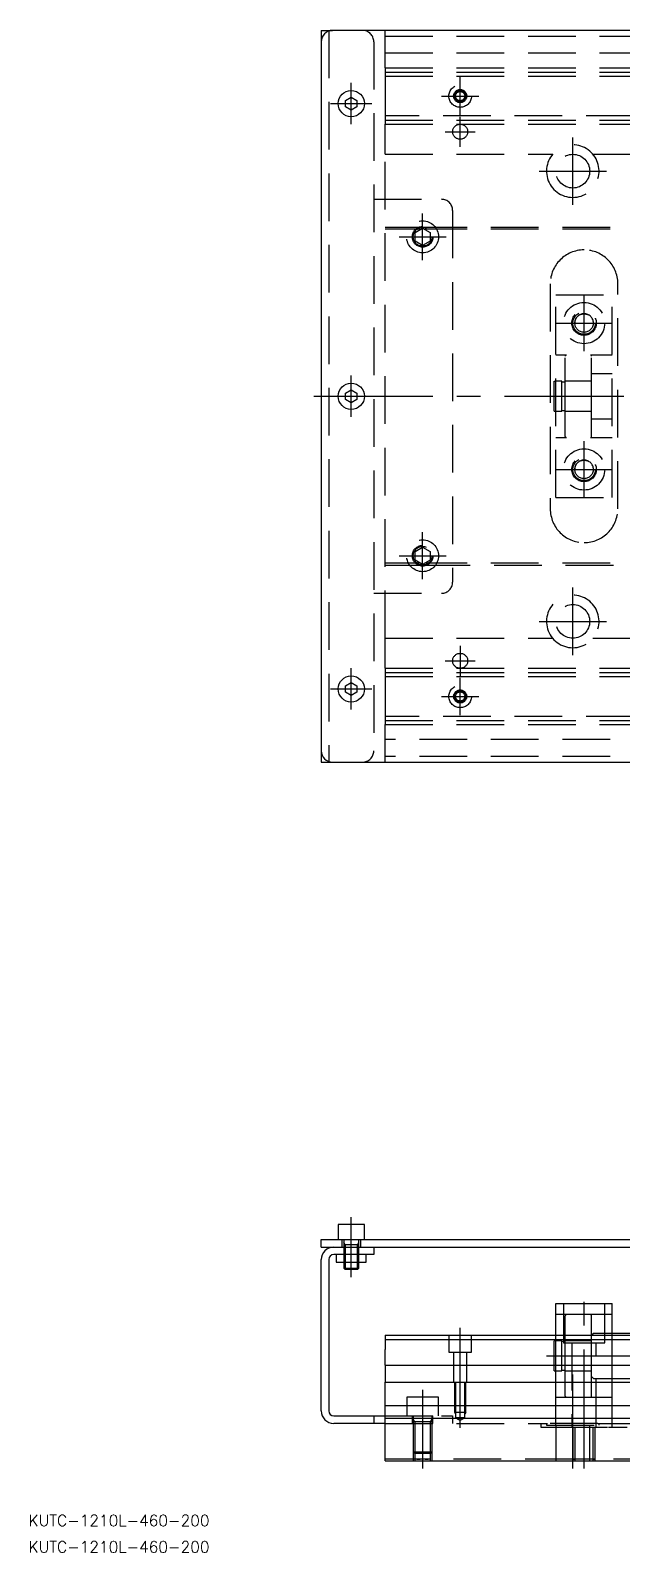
# Model space of a CAD drawing. Extents: x -94 to 709, y -24 to 396.
# Drawn here: x -94.5 to 63.2, y -24.4 to 381.2 of the extents above; entities that cross this region are included whole.
import ezdxf

# ---------------------------------------------------------------- set-up
doc = ezdxf.new("R2010")
doc.units = 0
doc.linetypes.add('CENTER', pattern=[50.8, 31.75, -6.35, 6.35, -6.35])
doc.linetypes.add('DASHED', pattern=[19.05, 12.7, -6.35])
doc.layers.get('0').update_dxf_attribs({"linetype": 'CONTINUOUS'})
doc.layers.add('CENTER', color=1, linetype='CENTER')
doc.styles.get("Standard").update_dxf_attribs({"font": 'txt.shx', "height": 3, "bigfont": 'bigfont.shx'})

msp = doc.modelspace()

# ---------------------------------------------------------------- linework, layer by layer
at = {"color": 7, "linetype": 'CONTINUOUS'}
for p, q in [((-17, 381.24), (-14, 381.24)), ((-17, 381.24), (-17, 378.24)), ((-17, 378.24), (-17, 189.24)), ((474, 381.24), (-14, 381.24)), ((-10.5, 362.6), (-9, 363.47)), ((-10.5, 360.87), (-10.5, 362.6)), ((-9, 363.47), (-7.5, 362.6)), ((-7.5, 362.6), (-7.5, 360.87)), ((-9, 360), (-10.5, 360.87)), ((-7.5, 360.87), (-9, 360)), ((-10.5, 284.6), (-9, 285.47)), ((-10.5, 282.87), (-10.5, 284.6)), ((-9, 285.47), (-7.5, 284.6)), ((-7.5, 284.6), (-7.5, 282.87)), ((-9, 282), (-10.5, 282.87)), ((-7.5, 282.87), (-9, 282)), ((-10.5, 206.6), (-9, 207.47)), ((-9, 207.47), (-7.5, 206.6)), ((-10.5, 204.87), (-10.5, 206.6)), ((-9, 204), (-10.5, 204.87)), ((-7.5, 204.87), (-9, 204)), ((-7.5, 206.6), (-7.5, 204.87)), ((-17, 189.24), (-17, 186.24)), ((-17, 186.24), (-14, 186.24)), ((-14, 186.24), (474, 186.24)), ((-12.5, 63), (-12.5, 59)), ((-5.5, 63), (-12.5, 63)), ((-5.5, 59), (-5.5, 63)), ((-17, 59), (-14, 59)), ((-17, 57), (-17, 59)), ((-17, 57), (-14, 57)), ((-14, 59), (130, 59)), ((-14, 57), (-13.67, 57)), ((-13.67, 57), (-6, 57)), ((-13.67, 57), (-6, 57)), ((-6, 57), (130, 57)), ((-3, 57), (-3, 55)), ((-17, 13.33), (-17, 53.67)), ((-15, 53.67), (-15, 13.33)), ((-6, 55), (-13.67, 55)), ((-13, 55), (-13, 53)), ((-13, 53), (-5, 53)), ((-11, 53), (-11, 51.38)), ((-7, 51.38), (-7, 53)), ((-3, 55), (-6, 55)), ((-5, 53), (-5, 55)), ((-11, 51.38), (-7, 51.38)), ((-10.62, 51), (-11, 51.38)), ((-7.38, 51), (-10.62, 51)), ((-7.38, 51), (-7, 51.38)), ((45.5, 33.5), (45.5, 42)), ((45.5, 42), (60.5, 42)), ((60.5, 33.5), (60.5, 42)), ((0, 33.5), (0, 32.38)), ((0, 33.5), (136.5, 33.5)), ((136.5, 34), (60.5, 34)), ((0, 32.38), (0, 31.09)), ((0, 32.38), (136.5, 32.38)), ((0, 31.09), (0, 29.72)), ((0, 25.51), (0, 29.72)), ((0, 25.51), (0, 21)), ((0, 25.51), (136.5, 25.5)), ((0, 14.7), (0, 21)), ((0, 21), (460, 21)), ((0, 11.3), (0, 14.7)), ((460, 14.7), (0, 14.7)), ((-13.67, 12), (-6, 12)), ((-6, 10), (-13.67, 10)), ((-6, 12), (-3, 12)), ((-3, 10), (-6, 10)), ((-3, 12), (-3, 10)), ((-3, 12), (0, 12)), ((0, 10), (-3, 10)), ((0, 0), (0, 11.3)), ((460, 11.3), (0, 11.3)), ((0, 0), (460, 0))]:
    msp.add_line(p, q, dxfattribs=at)
at = {"color": 3, "linetype": 'DASHED'}
for p, q in [((-15, 381.24), (-15, 186.24)), ((-3, 378.24), (-3, 189.24)), ((0, 371.24), (0, 381.24)), ((0, 379.74), (460, 379.74)), ((0, 375.24), (460, 375.24)), ((0, 371.24), (0, 370.11)), ((0, 371.24), (161.5, 371.24)), ((0, 370.11), (0, 357.36)), ((0, 370.11), (161.5, 370.11)), ((0, 369.04), (161.5, 369.04)), ((161.5, 358.44), (0, 358.44)), ((0, 357.36), (0, 356.24)), ((0, 357.36), (161.5, 357.36)), ((0, 348.24), (0, 356.24)), ((0, 356.24), (161.5, 356.24)), ((0, 348.24), (44.64, 348.24)), ((0, 219.24), (0, 348.24)), ((55.36, 348.24), (164.64, 348.24)), ((-3, 336.24), (15, 336.24)), ((18, 333.24), (18, 234.24)), ((10, 328.74), (0, 328.74)), ((460, 328.74), (10, 328.74)), ((9.36, 328.24), (0, 328.24)), ((8, 327.39), (10, 328.54)), ((8, 325.08), (8, 327.39)), ((10, 323.93), (8, 325.08)), ((10, 328.54), (12, 327.39)), ((12, 325.08), (10, 323.93)), ((460, 328.24), (10.64, 328.24)), ((12, 327.39), (12, 325.08)), ((44, 313.74), (44, 253.74)), ((62, 253.74), (62, 313.74)), ((45.5, 256.74), (45.5, 310.74)), ((45.5, 310.74), (60.5, 310.74)), ((60.5, 256.74), (60.5, 310.74)), ((48.3, 294.74), (45.5, 294.74)), ((48, 281.27), (48, 294.44)), ((60.5, 294.74), (54.7, 294.74)), ((55, 281.27), (55, 294.44)), ((60.5, 289.74), (55, 289.74)), ((45, 287.74), (45.5, 287.74)), ((45, 283.74), (45, 287.74)), ((47.1, 287.74), (45.5, 287.74)), ((47.1, 279.74), (47.1, 287.74)), ((48, 287.54), (47.1, 287.54)), ((48.3, 287.74), (48, 287.74)), ((55, 287.74), (48.3, 287.74)), ((55, 287.74), (48.3, 287.74)), ((45, 279.74), (45, 283.74)), ((47.1, 279.94), (48, 279.94)), ((48, 273.04), (48, 281.27)), ((55, 273.04), (55, 281.27)), ((45, 279.74), (45.5, 279.74)), ((45.5, 279.74), (47.1, 279.74)), ((48, 279.74), (48.3, 279.74)), ((48.3, 279.74), (55, 279.74)), ((48.3, 279.74), (55, 279.74)), ((55, 277.74), (60.5, 277.74)), ((45.5, 272.74), (48.3, 272.74)), ((54.7, 272.74), (60.5, 272.74)), ((45.5, 256.74), (60.5, 256.74)), ((8, 242.39), (10, 243.54)), ((10, 243.54), (12, 242.39)), ((8, 240.08), (8, 242.39)), ((10, 238.93), (8, 240.08)), ((12, 240.08), (10, 238.93)), ((12, 242.39), (12, 240.08)), ((9.36, 239.24), (0, 239.24)), ((0, 238.74), (10, 238.74)), ((10, 238.74), (460, 238.74)), ((460, 239.24), (10.64, 239.24)), ((-3, 231.24), (15, 231.24)), ((0, 211.24), (0, 219.24)), ((0, 219.24), (44.64, 219.24)), ((55.36, 219.24), (164.64, 219.24)), ((0, 211.24), (0, 210.11)), ((0, 211.24), (161.5, 211.24)), ((0, 210.11), (0, 197.36)), ((0, 210.11), (161.5, 210.11)), ((0, 209.04), (161.5, 209.04)), ((161.5, 198.44), (0, 198.44)), ((0, 197.36), (0, 196.24)), ((0, 197.36), (161.5, 197.36)), ((0, 186.24), (0, 196.24)), ((0, 196.24), (161.5, 196.24)), ((460, 192.24), (0, 192.24)), ((460, 187.74), (0, 187.74)), ((-11.5, 59), (-11.5, 57)), ((-11, 59), (-11, 57.6)), ((-10.62, 57.6), (-11, 58.26)), ((-7, 57.6), (-11, 57.6)), ((-7, 57.6), (-11, 57.6)), ((-11, 57.6), (-11, 57.59)), ((-11, 57.6), (-11, 57)), ((-11, 57.6), (-11, 57.6)), ((-9, 57.6), (-11, 57.6)), ((-11, 57), (-11, 55)), ((-11, 57), (-11, 55)), ((-10.62, 57.6), (-10.62, 57)), ((-10.62, 57), (-10.62, 55)), ((-7.38, 57.6), (-7, 58.26)), ((-7.38, 57), (-7.38, 57.6)), ((-7.38, 55), (-7.38, 57)), ((-7, 57.6), (-7, 59)), ((-7, 57.59), (-7, 57.6)), ((-7, 57.6), (-7, 57.6)), ((-7, 57), (-7, 57.6)), ((-7, 55), (-7, 57)), ((-7, 55), (-7, 57)), ((-6.5, 57), (-6.5, 59)), ((-11, 55), (-11, 53)), ((-11, 55), (-11, 53)), ((-10.62, 55), (-10.62, 53)), ((-7.38, 53), (-7.38, 55)), ((-7, 53), (-7, 55)), ((-7, 53), (-7, 55)), ((47.5, 42), (47.5, 31.5)), ((58.5, 31.5), (58.5, 42)), ((48.3, 39), (45.5, 39)), ((48, 38.41), (48, 38.7)), ((48, 33.5), (48, 38.41)), ((54.7, 39), (48.3, 39)), ((60.5, 39), (54.7, 39)), ((55, 38.41), (55, 38.7)), ((55, 33.5), (55, 38.41)), ((17, 33.5), (17, 29)), ((23, 29), (23, 33.5)), ((45.5, 21), (45.5, 33.5)), ((48, 21), (48, 33.5)), ((55.5, 34), (55, 33.5)), ((55, 21), (55, 33.5)), ((60.5, 34), (55.5, 34)), ((60.5, 21), (60.5, 33.5)), ((17, 29), (23, 29)), ((18.25, 29), (18.25, 21)), ((21.75, 21), (21.75, 29)), ((45, 24), (45, 32)), ((47.1, 32), (45, 32)), ((47.1, 24), (47.1, 32)), ((48, 31.8), (47.1, 31.8)), ((47.5, 31.5), (58.5, 31.5)), ((48.3, 32), (48, 32)), ((54.7, 32), (48.3, 32)), ((49.75, 31.5), (49.75, 9)), ((54.8, 32), (54.7, 32)), ((56.25, 9), (56.25, 31.5)), ((18.5, 21), (18.5, 15.25)), ((18.5, 21), (18.5, 15.25)), ((18.77, 21), (18.77, 15)), ((21.23, 15), (21.23, 21)), ((21.5, 15.25), (21.5, 21)), ((21.5, 15.25), (21.5, 21)), ((45, 24), (47.1, 24)), ((45.5, 14.7), (45.5, 21)), ((47.1, 24.2), (48, 24.2)), ((48, 24), (48.3, 24)), ((48, 17.3), (48, 21)), ((48.3, 24), (54.7, 24)), ((54.7, 24), (54.8, 24)), ((55, 22.5), (55.5, 22)), ((55, 17.3), (55, 21)), ((55.5, 22), (60.5, 22)), ((60.5, 22), (213, 22)), ((60.5, 14.7), (60.5, 21)), ((14.25, 17), (5.75, 17)), ((5.75, 17), (5.75, 14.7)), ((14.25, 14.7), (14.25, 17)), ((45.5, 17), (48.3, 17)), ((48.3, 17), (54.7, 17)), ((54.7, 17), (60.5, 17)), ((5.75, 14.7), (5.75, 12)), ((14.25, 12), (14.25, 14.7)), ((18.5, 15.25), (18.5, 14.7)), ((18.5, 14.7), (18.5, 13)), ((18.5, 13), (21.5, 13)), ((18.5, 13), (18.77, 12.53)), ((18.77, 15), (18.77, 13)), ((18.77, 13), (18.77, 11.5)), ((21.23, 13), (21.23, 15)), ((21.23, 11.5), (21.23, 13)), ((21.5, 13), (21.23, 12.53)), ((21.5, 14.7), (21.5, 15.25)), ((21.5, 13), (21.5, 14.7)), ((45.5, 11.3), (45.5, 14.7)), ((60.5, 11.3), (60.5, 14.7)), ((0, 12), (15, 12)), ((0, 10), (43.29, 10)), ((7.25, 12), (7.25, 10)), ((7.5, 12), (7.5, 11.3)), ((7.5, 11.3), (7.5, 10.39)), ((7.93, 10.4), (7.5, 11.15)), ((12.5, 10.4), (7.5, 10.4)), ((10, 10.4), (7.5, 10.4)), ((7.9, 10.4), (7.5, 10.4)), ((7.5, 10.4), (7.5, 10)), ((7.5, 10), (7.5, 2.4)), ((12.1, 10.4), (7.9, 10.4)), ((7.93, 10.4), (7.93, 10)), ((7.93, 10), (7.93, 2)), ((12.07, 10.4), (12.5, 11.15)), ((12.07, 10), (12.07, 10.4)), ((12.07, 2), (12.07, 10)), ((12.5, 10.4), (12.1, 10.4)), ((12.5, 11.3), (12.5, 12)), ((12.5, 10.4), (12.5, 11.3)), ((12.5, 10.39), (12.5, 10.4)), ((12.5, 10), (12.5, 10.4)), ((12.5, 10.4), (12.5, 10.4)), ((12.5, 2.4), (12.5, 10)), ((12.75, 10), (12.75, 12)), ((15, 12), (18, 12)), ((18, 12), (18, 11.3)), ((18, 11.3), (18, 10)), ((21.23, 11.5), (18.77, 11.5)), ((18.77, 11.5), (20, 10.79)), ((18.77, 11.5), (21.23, 11.5)), ((21.23, 11.5), (20, 10.79)), ((41.5, 10), (41.5, 9)), ((41.5, 9), (46.5, 9)), ((43, 10), (43, 9.5)), ((43, 9.5), (57, 9.5)), ((56.71, 10), (43.29, 10)), ((45.5, 10), (45.5, 11.3)), ((45.5, 9.5), (45.5, 10)), ((45.5, 9.5), (45.5, 0)), ((46.5, 9), (59.5, 9)), ((50, 9), (50, 2)), ((50, 9), (50, 2)), ((50.5, 9), (55.5, 9)), ((50.54, 9), (50.54, 1.5)), ((54.5, 0), (54.5, 9.5)), ((55.46, 1.5), (55.46, 9)), ((56, 2), (56, 9)), ((56, 2), (56, 9)), ((56.71, 10), (163.29, 10)), ((57, 9.5), (57, 10)), ((59.5, 9), (64.5, 9)), ((60.5, 9), (60.5, 11.3)), ((8.5, 0.5), (0, 0.5)), ((7.5, 2.43), (12.5, 2.43)), ((7.93, 2), (7.5, 2.43)), ((7.5, 2.4), (7.5, 0)), ((12.07, 2), (7.93, 2)), ((7.93, 2), (7.93, 0)), ((9.36, 0.5), (8.5, 0.5)), ((8.5, 0.5), (9.36, 0.5)), ((10.64, 0.5), (9.36, 0.5)), ((11.5, 0.5), (10.64, 0.5)), ((10.64, 0.5), (11.5, 0.5)), ((50, 0.5), (11.5, 0.5)), ((12.07, 2), (12.5, 2.43)), ((12.07, 0), (12.07, 2)), ((12.5, 0), (12.5, 2.4)), ((50, 2), (50, 0)), ((50.5, 0.5), (50, 0.5)), ((50, 0.5), (50.5, 0.5)), ((55.5, 0.5), (50.5, 0.5)), ((50.54, 1.5), (50.54, 0)), ((55.46, 0), (55.46, 1.5)), ((56, 0.5), (55.5, 0.5)), ((55.5, 0.5), (56, 0.5)), ((56, 0), (56, 2)), ((73.5, 0.5), (56, 0.5))]:
    msp.add_line(p, q, dxfattribs=at)
at = {"color": 3, "linetype": 'CONTINUOUS'}
for p, q in [((-10.62, 53), (-10.62, 51)), ((-7.38, 51), (-7.38, 53))]:
    msp.add_line(p, q, dxfattribs=at)
at = {"color": 7, "linetype": 'CONTINUOUS'}
for centre in [(-9, 361.74), (-9, 283.74), (-9, 205.74)]:
    msp.add_circle(centre, 3.5, dxfattribs=at)
at = {"color": 3, "linetype": 'DASHED'}
for centre, radius in [((20, 363.74), 3), ((20, 363.74), 1.75), ((20, 363.74), 1.5), ((20, 363.74), 1.23), ((20, 354.24), 2), ((50, 343.74), 4.5), ((10, 326.24), 4.25), ((10, 326.24), 2.75), ((10, 326.24), 2.5), ((53, 303.24), 5.5), ((53, 303.24), 3.25), ((53, 303.24), 3), ((53, 303.24), 2.46), ((53, 264.24), 5.5), ((53, 264.24), 3.25), ((53, 264.24), 3), ((53, 264.24), 2.46), ((10, 241.24), 4.25), ((10, 241.24), 2.75), ((10, 241.24), 2.5), ((50, 223.74), 4.5), ((20, 213.24), 2), ((20, 203.74), 3), ((20, 203.74), 1.75), ((20, 203.74), 1.5), ((20, 203.74), 1.23)]:
    msp.add_circle(centre, radius, dxfattribs=at)
at = {"color": 7, "linetype": 'CONTINUOUS'}
for centre, radius, start, end in [((-14, 378.24), 3, 90, 180), ((-14, 189.24), 3, 180, 270), ((-13.67, 53.67), 3.33, 90, 180), ((-13.67, 53.67), 1.33, 90, 180), ((-13.67, 13.33), 3.33, 180, 270), ((-13.67, 13.33), 1.33, 180, 270)]:
    msp.add_arc(centre, radius, start, end, dxfattribs=at)
at = {"color": 3, "linetype": 'DASHED'}
for centre, radius, start, end in [((-6, 378.24), 3, 0, 90), ((50, 343.74), 7, 343.3985, 196.6015), ((50, 343.74), 7, 196.6015, 343.3985), ((15, 333.24), 3, 0, 90), ((53, 313.74), 9, 90, 180), ((53, 313.74), 9, 0, 90), ((53, 303.24), 2.5, 0, 180), ((48.3, 294.44), 0.3, 90, 180), ((54.7, 294.44), 0.3, 360, 90), ((48.3, 273.04), 0.3, 180, 270), ((54.7, 273.04), 0.3, 270, 0), ((53, 264.24), 2.5, 0, 180), ((53, 253.74), 9, 180, 270), ((53, 253.74), 9, 270, 0), ((15, 234.24), 3, 270, 0), ((50, 223.74), 7, 343.3985, 196.6015), ((50, 223.74), 7, 196.6015, 343.3985), ((-6, 189.24), 3, 270, 0), ((48.3, 38.7), 0.3, 90, 180), ((54.7, 38.7), 0.3, 360, 90), ((54.8, 32.2), 0.2, 270, 0), ((54.8, 23.8), 0.2, 0, 90), ((48.3, 17.3), 0.3, 180, 270), ((54.7, 17.3), 0.3, 270, 0)]:
    msp.add_arc(centre, radius, start, end, dxfattribs=at)
at = {"layer": 'CENTER', "color": 1, "linetype": 'CENTER'}
for p, q in [((-9, 356.24), (-9, 367.24)), ((20, 358.74), (20, 368.74)), ((-14.5, 361.74), (-3.5, 361.74)), ((15, 363.74), (25, 363.74)), ((20, 350.24), (20, 358.24)), ((16, 354.24), (24, 354.24)), ((50, 334.74), (50, 352.74)), ((41, 343.74), (59, 343.74)), ((10, 319.99), (10, 332.49)), ((3.75, 326.24), (16.25, 326.24)), ((53, 295.74), (53, 310.74)), ((45.5, 303.24), (60.5, 303.24)), ((-9, 278.24), (-9, 289.24)), ((-19, 283.74), (497, 283.74)), ((-14.5, 283.74), (-3.5, 283.74)), ((53, 256.74), (53, 271.74)), ((45.5, 264.24), (60.5, 264.24)), ((10, 234.99), (10, 247.49)), ((3.75, 241.24), (16.25, 241.24)), ((50, 214.74), (50, 232.74)), ((41, 223.74), (59, 223.74)), ((20, 217.24), (20, 209.24)), ((-9, 200.24), (-9, 211.24)), ((16, 213.24), (24, 213.24)), ((20, 198.74), (20, 208.74)), ((-14.5, 205.74), (-3.5, 205.74)), ((15, 203.74), (25, 203.74)), ((-9, 49), (-9, 65)), ((53, -2), (53, 44)), ((20, 8.79), (20, 35.5)), ((43, 28), (497, 28)), ((50, -2), (50, 23)), ((10, 19), (10, -2))]:
    msp.add_line(p, q, dxfattribs=at)

# ---------------------------------------------------------------- texts
at = {"color": 7, "linetype": 'CONTINUOUS'}
for p in [(-94.97, -17.38), (-94.97, -24.41)]:
    msp.add_text('KUTC-1210L-460-200', height=3, dxfattribs=at).set_placement(p)

doc.saveas('drawing.dxf')
